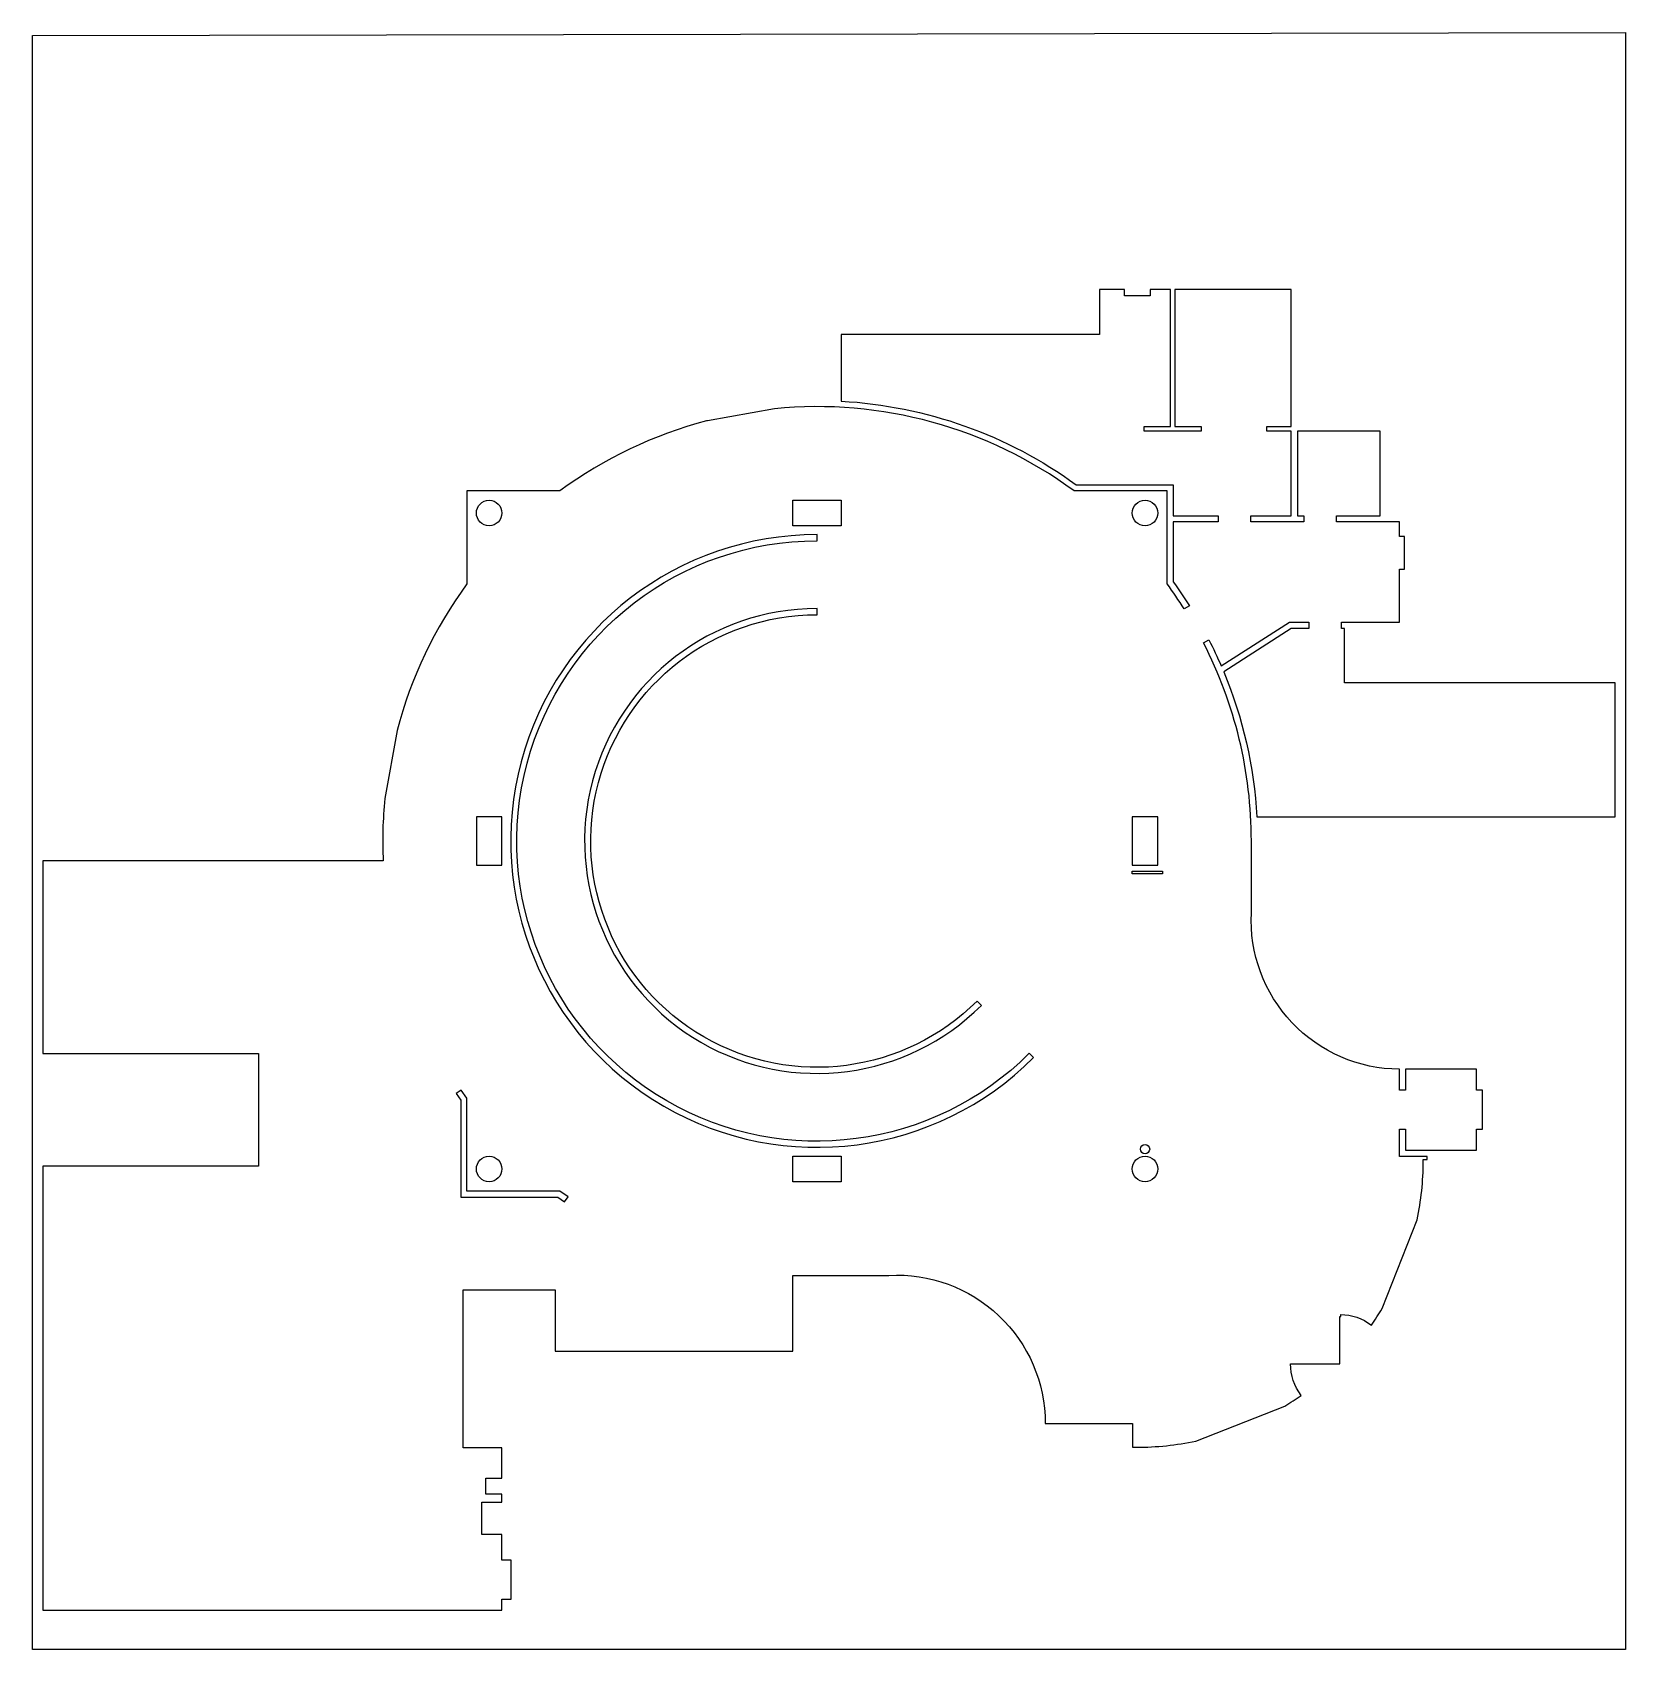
# Model space of a CAD drawing. Header units: millimetres. Extents: x 0 to 4936, y 0 to 5010.
import ezdxf

# ---------------------------------------------------------------- set-up
doc = ezdxf.new("R2010")
doc.units = ezdxf.units.MM
doc.header["$LTSCALE"] = 10
doc.layers.add('NavPLine', color=7, linetype='Continuous', true_color=0x000000)

msp = doc.modelspace()

# ---------------------------------------------------------------- linework, layer by layer
at = {"layer": 'NavPLine'}
for points in [[(0, 0), (0, 2594.5), (0, 2594.5), (0, 5000), (4936, 5010), (4936, 0), (0, 0)], [(1648.7, 1387), (1659.6, 1402.5), (1634.6, 1420.5), (1346.5, 1420.5), (1346.5, 1708.6), (1328.5, 1733.6), (1313, 1722.7), (1327.5, 1702.4), (1327.5, 1401.5), (1628.4, 1401.5), (1648.7, 1387)]]:
    msp.add_lwpolyline(points, dxfattribs=at)
msp.add_lwpolyline([(4181.4, 1056.3), (4289.9, 1331.6, 0.051195), (4309, 1512), (4309, 1518), (4321, 1518), (4321, 1528), (4235, 1528), (4235, 1612), (4254, 1612), (4254, 1547), (4474, 1547), (4474, 1612), (4493, 1612), (4493, 1733), (4474, 1733), (4474, 1798), (4254, 1798), (4254, 1733), (4235, 1733), (4235, 1798, -0.42707), (3776.5, 2282.6), (3776.5, 2403.6), (3776.5, 2505, 0.118997), (3628.3, 3118.9), (3644.8, 3128.3, -0.016438), (3683.2, 3047.2), (3894.4, 3182.5), (3955, 3182.5), (3955, 3163.5), (3900, 3163.5), (3690.7, 3029.5, -0.085087), (3793.5, 2580), (4904, 2580), (4904, 2994.5), (4065, 2994.5), (4065, 3163.5), (4056, 3163.5), (4056, 3182.5), (4083, 3182.5), (4235, 3182.5), (4235, 3227.5), (4235, 3347.5), (4250.8, 3347.5), (4250.8, 3350.5), (4250.8, 3448.5), (4235, 3448.5), (4235, 3493.5), (4040, 3493.5), (4040, 3512.5), (4175, 3512.5), (4175, 3775), (3919, 3775), (3919, 3512.5), (3939, 3512.5), (3939, 3493.5), (3774.5, 3493.5), (3774.5, 3512.5), (3900, 3512.5), (3900, 3775), (3824, 3775), (3824, 3789), (3900, 3789), (3900, 4213.5), (3539.5, 4213.5), (3539.5, 3789), (3621, 3789), (3621, 3775), (3444, 3775), (3444, 3789), (3525.5, 3789), (3525.5, 4213.5), (3462.5, 4213.5), (3462.5, 4193.5), (3383.5, 4193.5), (3383.5, 4213.5), (3306, 4213.5), (3306, 4073.5), (2506, 4073.5), (2506, 3867.5, -0.144454), (3233.6, 3608.5), (3534.5, 3608.5), (3534.5, 3512.5), (3673.5, 3512.5), (3673.5, 3493.5), (3534.5, 3493.5), (3534.5, 3307.6, -0.016438), (3584.8, 3233.4), (3568.3, 3224, 0.017628), (3515.5, 3301.4), (3515.5, 3589.5), (3227.4, 3589.5, 0.184867), (2299.6, 3844.1), (2091.9, 3806.9), (2089, 3806.3, 0.09438), (1634.6, 3589.5), (1346.5, 3589.5), (1346.5, 3301.4, 0.09438), (1129.7, 2847), (1091.9, 2636.4, 0.035895), (1086.9, 2443.5), (32, 2443.5), (32, 1847), (701, 1846.5), (701, 1497.5), (32, 1497.5), (32, 122), (1441, 122), (1454.5, 122), (1454.5, 156), (1483.5, 156), (1483.5, 277), (1454.5, 277), (1454.5, 356.8), (1392, 356.8), (1392, 456.8), (1454.5, 456.8), (1454.5, 481.6), (1404.5, 481.6), (1404.5, 531.6), (1454.5, 531.6), (1454.5, 595), (1454.5, 625), (1334.5, 625), (1334.5, 1115), (1619.5, 1115), (1619.5, 925), (2356, 925), (2356, 1159.5), (2653.4, 1159.5, -0.429982), (3138, 701), (3408, 701), (3408, 627), (3418, 627), (3421, 627, 0.052042), (3604.4, 646.1), (3879.7, 754.6, 0.017142), (3930.7, 787.8, -0.170603), (3898.2, 885.3), (3903.7, 885.3), (4050.7, 885.3), (4050.7, 1032.3), (4053.2, 1032.3), (4053.2, 1037.8, -0.166454), (4148.2, 1005.3, 0.017142), (4181.4, 1056.3)], format="xyb", dxfattribs=at)
for points in [[(2356, 3560.5), (2506, 3560.5), (2506, 3481.5), (2356, 3481.5)], [(1375.5, 2430), (1454.5, 2430), (1454.5, 2580), (1375.5, 2580)], [(3407.5, 2430), (3486.5, 2430), (3486.5, 2580), (3407.5, 2580)], [(3407.5, 2411.7), (3501.5, 2411.7), (3501.5, 2403.4), (3407.5, 2403.4)], [(2506, 1449.5), (2356, 1449.5), (2356, 1528.5), (2506, 1528.5)]]:
    msp.add_lwpolyline(points, close=True, dxfattribs=at)
for points in [[(2431, 3454, 1.496606), (3102, 1834), (3088.6, 1847.4, -1.496606), (2431, 3435)], [(2431, 3225, 1.496606), (2940.1, 1995.9), (2926.7, 2009.3, -1.496606), (2431, 3206)]]:
    msp.add_lwpolyline(points, format="xyb", close=True, dxfattribs=at)
for centre, radius in [((1415, 3521), 39.5), ((3447, 3521), 39.5), ((3447, 1550.6), 14.5), ((1415, 1489), 39.5), ((3447, 1489), 39.5)]:
    msp.add_circle(centre, radius, dxfattribs=at)

doc.saveas('drawing.dxf')
